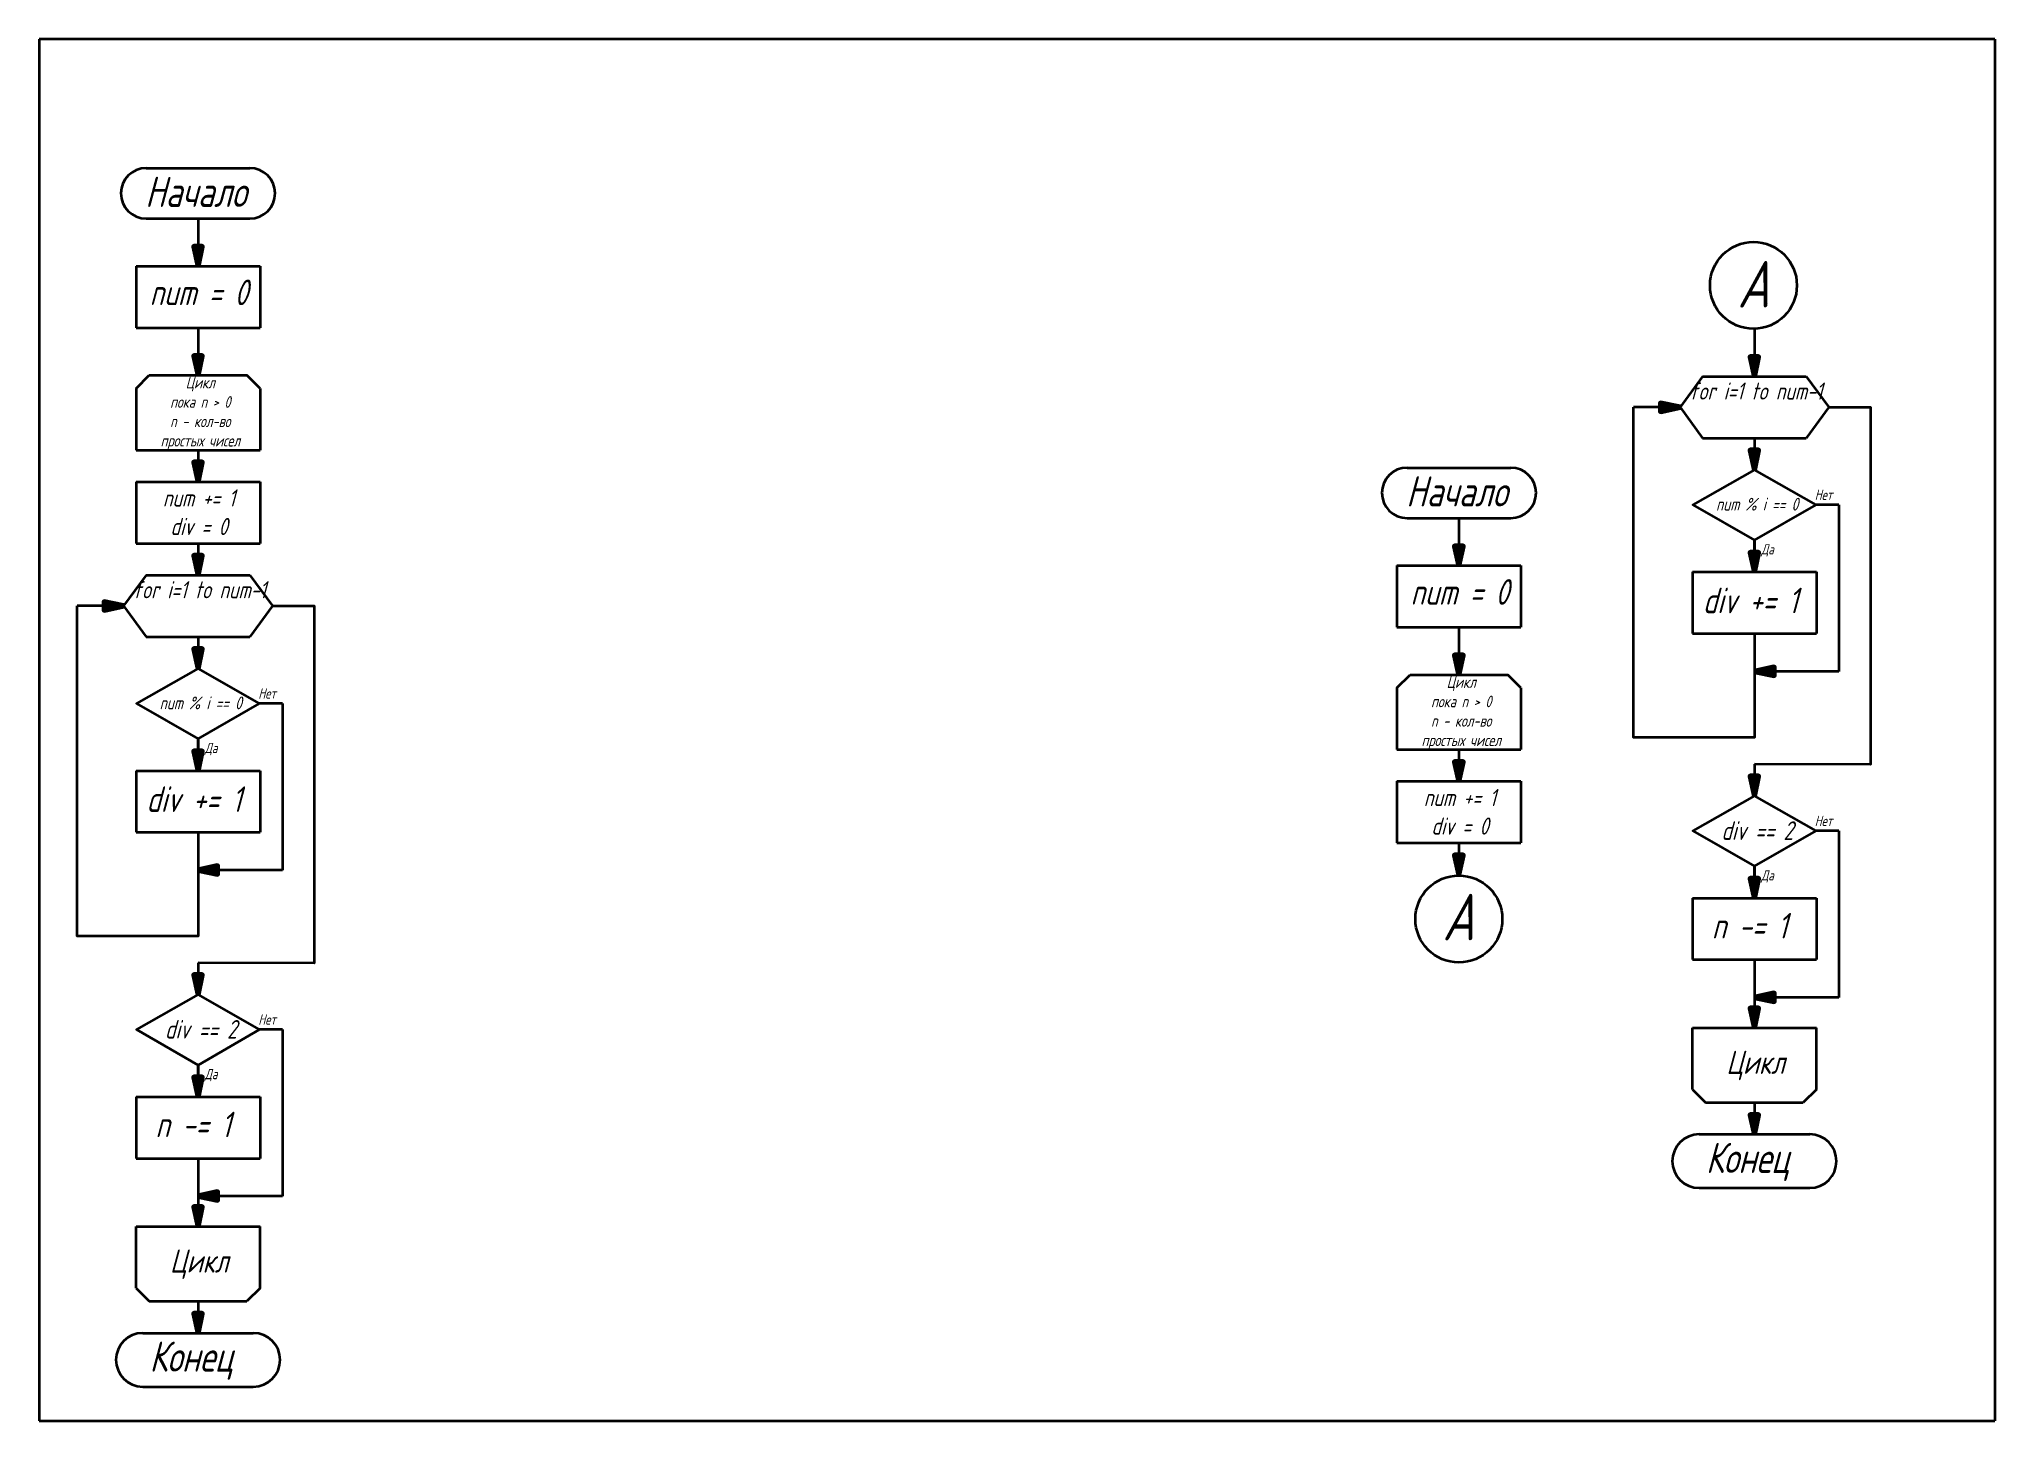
# Model space of a CAD drawing. Header units: millimetres. Extents: x -57 to 784, y 6 to 600.
import ezdxf

# ---------------------------------------------------------------- set-up
doc = ezdxf.new("R2010")
doc.units = ezdxf.units.MM
doc.layers.get('0').update_dxf_attribs({"lineweight": 35})
doc.layers.add('Format', color=7, linetype='Continuous', lineweight=70)
doc.layers.add('Tonk', color=7, linetype='Continuous', lineweight=35)
doc.styles.get("Standard").update_dxf_attribs({"font": '', "width": 0.8, "oblique": 15})
doc.styles.get('Standard').set_extended_font_data('GOST type B')
pattern_1 = [(0, (-50.5334, 0.5446), (0, 6.985), [5.08, -1.905]), (90, (-50.5334, 0.5446), (-6.985, 4e-16), [5.08, -1.905])]

msp = doc.modelspace()

# ---------------------------------------------------------------- hatches: boundary and pattern name
h = msp.add_hatch()
h.set_pattern_fill('ANGLE', color=256)
h.set_pattern_definition([(0, (-209.8256, 14.222), (0, 6.985), [5.08, -1.905]), (90, (-209.8256, 14.222), (-6.985, 4e-16), [5.08, -1.905])])
h.paths.add_polyline_path([(163.19, 521.68, 0.414214), (162.19, 520.68), (163.19, 520.68)])
h.paths.add_polyline_path([(163.19, 521.68), (163.19, 519.68, 0.414214), (164.19, 520.68, 0.414214)])
h.paths.add_polyline_path([(163.19, 520.68), (162.19, 520.68, 0.414214), (163.19, 519.68)])
h = msp.add_hatch()
h.set_pattern_fill('ANGLE', color=256)
h.set_pattern_definition(pattern_1)
h.paths.add_polyline_path([(162.19, 520.68), (164.19, 520.68, 1)])
h.paths.add_polyline_path([(163.19, 520.68), (162.19, 520.68, 0.414214), (163.19, 519.68)])
h.paths.add_polyline_path([(164.19, 520.68), (163.19, 520.68), (163.19, 519.68, 0.414214)])
h = msp.add_hatch()
h.set_pattern_fill('ANGLE', color=256)
h.set_pattern_definition(pattern_1)
h.paths.add_polyline_path([(162.19, 520.68), (164.19, 520.68, 1)])
h.paths.add_polyline_path([(163.19, 520.68), (162.19, 520.68, 0.414214), (163.19, 519.68)])
h.paths.add_polyline_path([(164.19, 520.68), (163.19, 520.68), (163.19, 519.68, 0.414214)])
h = msp.add_hatch()
h.set_pattern_fill('ANGLE', color=256)
h.set_pattern_definition(pattern_1)
h.paths.add_polyline_path([(322.48, 508, 0.414214), (321.48, 507), (322.48, 507)])
h.paths.add_polyline_path([(322.48, 508), (322.48, 506, 0.414214), (323.48, 507, 0.414214)])
h.paths.add_polyline_path([(322.48, 507), (321.48, 507, 0.414214), (322.48, 506)])
h = msp.add_hatch()
h.set_pattern_fill('ANGLE', color=256)
h.set_pattern_definition(pattern_1)
h.paths.add_polyline_path([(322.48, 508, 0.414214), (321.48, 507), (322.48, 507)])
h.paths.add_polyline_path([(322.48, 508), (322.48, 506, 0.414214), (323.48, 507, 0.414214)])
h.paths.add_polyline_path([(322.48, 507), (321.48, 507, 0.414214), (322.48, 506)])
h = msp.add_hatch()
h.set_pattern_fill('ANGLE', color=256)
h.set_pattern_definition([(0, (31.8485, -201.041), (0, 6.985), [5.08, -1.905]), (90, (31.8485, -201.041), (-6.985, 4e-16), [5.08, -1.905])])
h.paths.add_polyline_path([(244.57, 319.09), (246.57, 319.09, 1)])
h.paths.add_polyline_path([(245.57, 319.09), (244.57, 319.09, 0.414214), (245.57, 318.09)])
h.paths.add_polyline_path([(246.57, 319.09), (245.57, 319.09), (245.57, 318.09, 0.414214)])
h = msp.add_hatch()
h.set_pattern_fill('ANGLE', color=256)
h.set_pattern_definition([(0, (-68.484, -241.0816), (0, 6.985), [5.08, -1.905]), (90, (-68.484, -241.0816), (-6.985, 4e-16), [5.08, -1.905])])
h.paths.add_polyline_path([(304.53, 266.37, 0.414214), (303.53, 265.37), (304.53, 265.37)])
h.paths.add_polyline_path([(304.53, 266.37), (304.53, 264.37, 0.414214), (305.53, 265.37, 0.414214)])
h.paths.add_polyline_path([(304.53, 265.37), (303.53, 265.37, 0.414214), (304.53, 264.37)])
at = {"layer": 'Format'}
h = msp.add_hatch(color=256, dxfattribs=at)
h.dxf.hatch_style = 1
h.paths.add_polyline_path([(13.31, 510.49), (9.7, 510.49), (11.56, 502.08)])
h = msp.add_hatch(color=256, dxfattribs=at)
h.dxf.hatch_style = 1
h.paths.add_polyline_path([(13.31, 463.55), (9.7, 463.55), (11.56, 455.14)])
h = msp.add_hatch(color=256, dxfattribs=at)
h.dxf.hatch_style = 1
h.paths.add_polyline_path([(682.57, 463.06), (678.97, 463.06), (680.83, 454.65)])
h = msp.add_hatch(color=256, dxfattribs=at)
h.dxf.hatch_style = 1
h.paths.add_polyline_path([(640.41, 443.14), (640.41, 439.54), (648.83, 441.4)])
h = msp.add_hatch(color=256, dxfattribs=at)
h.dxf.hatch_style = 1
h.paths.add_polyline_path([(682.57, 422.94), (678.97, 422.94), (680.83, 414.52)])
h = msp.add_hatch(color=256, dxfattribs=at)
h.dxf.hatch_style = 1
h.paths.add_polyline_path([(13.31, 417.77), (9.7, 417.77), (11.56, 409.35)])
h = msp.add_hatch(color=256, dxfattribs=at)
h.dxf.hatch_style = 1
h.paths.add_polyline_path([(555.52, 381.72), (551.92, 381.72), (553.78, 373.31)])
h = msp.add_hatch(color=256, dxfattribs=at)
h.dxf.hatch_style = 1
h.paths.add_polyline_path([(682.57, 378.99), (678.97, 378.99), (680.83, 370.57)])
h = msp.add_hatch(color=256, dxfattribs=at)
h.dxf.hatch_style = 1
h.paths.add_polyline_path([(13.31, 377.64), (9.7, 377.64), (11.56, 369.23)])
h = msp.add_hatch(color=256, dxfattribs=at)
h.dxf.hatch_style = 1
h.paths.add_polyline_path([(-28.86, 357.73), (-28.86, 354.12), (-20.44, 355.98)])
h = msp.add_hatch(color=256, dxfattribs=at)
h.dxf.hatch_style = 1
h.paths.add_polyline_path([(13.31, 337.52), (9.7, 337.52), (11.56, 329.1)])
h = msp.add_hatch(color=256, dxfattribs=at)
h.dxf.hatch_style = 1
h.paths.add_polyline_path([(555.52, 334.78), (551.92, 334.78), (553.78, 326.36)])
h = msp.add_hatch(color=256, dxfattribs=at)
h.dxf.hatch_style = 1
h.paths.add_polyline_path([(689.25, 326.05), (689.25, 329.65), (680.83, 327.79)])
h = msp.add_hatch(color=256, dxfattribs=at)
h.dxf.hatch_style = 1
h.paths.add_polyline_path([(13.31, 293.57), (9.7, 293.57), (11.56, 285.15)])
h = msp.add_hatch(color=256, dxfattribs=at)
h.dxf.hatch_style = 1
h.paths.add_polyline_path([(555.52, 289), (551.92, 289), (553.78, 280.58)])
h = msp.add_hatch(color=256, dxfattribs=at)
h.dxf.hatch_style = 1
h.paths.add_polyline_path([(682.57, 282.77), (678.97, 282.77), (680.83, 274.35)])
h = msp.add_hatch(color=256, dxfattribs=at)
h.dxf.hatch_style = 1
h.paths.add_polyline_path([(19.98, 240.63), (19.98, 244.24), (11.56, 242.37)])
h = msp.add_hatch(color=256, dxfattribs=at)
h.dxf.hatch_style = 1
h.paths.add_polyline_path([(555.52, 248.87), (551.92, 248.87), (553.78, 240.46)])
h = msp.add_hatch(color=256, dxfattribs=at)
h.dxf.hatch_style = 1
h.paths.add_polyline_path([(682.57, 238.82), (678.97, 238.82), (680.83, 230.4)])
h = msp.add_hatch(color=256, dxfattribs=at)
h.dxf.hatch_style = 1
h.paths.add_polyline_path([(13.31, 197.35), (9.7, 197.35), (11.56, 188.94)])
h = msp.add_hatch(color=256, dxfattribs=at)
h.dxf.hatch_style = 1
h.paths.add_polyline_path([(689.25, 185.88), (689.25, 189.49), (680.83, 187.62)])
h = msp.add_hatch(color=256, dxfattribs=at)
h.dxf.hatch_style = 1
h.paths.add_polyline_path([(682.57, 183.02), (678.97, 183.02), (680.83, 174.61)])
h = msp.add_hatch(color=256, dxfattribs=at)
h.dxf.hatch_style = 1
h.paths.add_polyline_path([(13.31, 153.4), (9.7, 153.4), (11.56, 144.98)])
h = msp.add_hatch(color=256, dxfattribs=at)
h.dxf.hatch_style = 1
h.paths.add_polyline_path([(682.57, 137.24), (678.97, 137.24), (680.83, 128.83)])
h = msp.add_hatch(color=256, dxfattribs=at)
h.dxf.hatch_style = 1
h.paths.add_polyline_path([(19.98, 100.46), (19.98, 104.07), (11.56, 102.21)])
h = msp.add_hatch(color=256, dxfattribs=at)
h.dxf.hatch_style = 1
h.paths.add_polyline_path([(13.31, 97.61), (9.7, 97.61), (11.56, 89.19)])
h = msp.add_hatch(color=256, dxfattribs=at)
h.dxf.hatch_style = 1
h.paths.add_polyline_path([(13.31, 51.82), (9.7, 51.82), (11.56, 43.41)])

# ---------------------------------------------------------------- linework, layer by layer
at = {"lineweight": 35}
msp.add_line((784.23, 599.64), (784.23, 5.64), dxfattribs=at)
for p, q in [((-15.1, 449.48), (-9.44, 455.14)), ((-9.44, 455.14), (32.57, 455.14)), ((38.22, 449.48), (32.57, 455.14)), ((648.83, 441.4), (628.79, 441.4)), ((717.11, 399.42), (717.11, 327.79)), ((-20.44, 355.98), (-40.47, 355.98)), ((527.12, 320.71), (532.77, 326.36)), ((532.77, 326.36), (574.78, 326.36)), ((580.44, 320.71), (574.78, 326.36)), ((717.11, 327.79), (680.83, 327.79)), ((47.84, 314), (47.84, 242.37)), ((717.11, 259.25), (717.11, 187.62)), ((47.84, 242.37), (11.56, 242.37)), ((717.11, 187.62), (680.83, 187.62)), ((47.84, 173.83), (47.84, 102.21)), ((654.17, 148.12), (659.83, 142.46)), ((707.49, 148.12), (701.84, 142.46)), ((659.83, 142.46), (701.84, 142.46)), ((47.84, 102.21), (11.56, 102.21)), ((-15.1, 62.7), (-9.44, 57.04)), ((38.22, 62.7), (32.57, 57.04)), ((-9.44, 57.04), (32.57, 57.04))]:
    msp.add_line(p, q)
for points in [[(680.83, 344.08), (680.83, 299.41), (628.79, 299.41), (628.79, 441.4)], [(712.83, 441.4), (730.75, 441.4), (730.75, 287.85), (680.83, 287.99)], [(11.56, 258.66), (11.56, 213.99), (-40.47, 213.99), (-40.47, 355.98)], [(43.57, 355.98), (61.48, 355.98), (61.48, 202.43), (11.56, 202.57)]]:
    msp.add_lwpolyline(points)
for centre in [(680.41, 493.77), (553.73, 221.4)]:
    msp.add_circle(centre, 18.68)
at = {"layer": 'Format', "lineweight": 35}
for p, q in [((784.23, 599.64), (-56.77, 599.64)), ((-56.77, 599.64), (-56.77, 5.64)), ((-56.77, 5.64), (784.23, 5.64))]:
    msp.add_line(p, q, dxfattribs=at)
at = {"layer": 'Format'}
for points in [[(11.56, 502.08), (13.31, 510.49), (9.7, 510.49)], [(11.56, 455.14), (13.31, 463.55), (9.7, 463.55)], [(680.83, 454.65), (682.57, 463.06), (678.97, 463.06)], [(648.83, 441.4), (640.41, 443.14), (640.41, 439.54)], [(680.83, 414.52), (682.57, 422.94), (678.97, 422.94)], [(11.56, 409.35), (13.31, 417.77), (9.7, 417.77)], [(553.78, 373.31), (555.52, 381.72), (551.92, 381.72)], [(680.83, 370.57), (682.57, 378.99), (678.97, 378.99)], [(11.56, 369.23), (13.31, 377.64), (9.7, 377.64)], [(-20.44, 355.98), (-28.86, 357.73), (-28.86, 354.12)], [(11.56, 329.1), (13.31, 337.52), (9.7, 337.52)], [(553.78, 326.36), (555.52, 334.78), (551.92, 334.78)], [(680.83, 327.79), (689.25, 326.05), (689.25, 329.65)], [(11.56, 285.15), (13.31, 293.57), (9.7, 293.57)], [(553.78, 280.58), (555.52, 289), (551.92, 289)], [(680.83, 274.35), (682.57, 282.77), (678.97, 282.77)], [(11.56, 242.37), (19.98, 240.63), (19.98, 244.24)], [(553.78, 240.46), (555.52, 248.87), (551.92, 248.87)], [(680.83, 230.4), (682.57, 238.82), (678.97, 238.82)], [(11.56, 188.94), (13.31, 197.35), (9.7, 197.35)], [(680.83, 187.62), (689.25, 185.88), (689.25, 189.49)], [(680.83, 174.61), (682.57, 183.02), (678.97, 183.02)], [(11.56, 144.98), (13.31, 153.4), (9.7, 153.4)], [(680.83, 128.83), (682.57, 137.24), (678.97, 137.24)], [(11.56, 102.21), (19.98, 100.46), (19.98, 104.07)], [(11.56, 89.19), (13.31, 97.61), (9.7, 97.61)], [(11.56, 43.41), (13.31, 51.82), (9.7, 51.82)]]:
    msp.add_lwpolyline(points, close=True, dxfattribs=at)
at = {"layer": 'Tonk'}
for p, q in [((-10.75, 544.18), (33.87, 544.18)), ((-10.75, 522.53), (33.87, 522.53)), ((11.56, 522.53), (11.56, 515.71)), ((11.56, 515.71), (11.56, 508.89)), ((11.56, 508.89), (11.56, 502.08)), ((-15.1, 502.08), (38.22, 502.08)), ((-15.1, 502.08), (-15.1, 475.58)), ((38.22, 502.08), (38.22, 475.58)), ((-15.1, 475.58), (38.22, 475.58)), ((11.56, 475.58), (11.56, 468.77)), ((680.83, 475.09), (680.83, 468.28)), ((11.56, 468.77), (11.56, 461.95)), ((680.83, 468.28), (680.83, 461.46)), ((11.56, 461.95), (11.56, 455.14)), ((658.52, 454.65), (648.83, 441.4)), ((658.52, 454.65), (703.14, 454.65)), ((680.83, 461.46), (680.83, 454.65)), ((703.14, 454.65), (712.83, 441.4)), ((-15.1, 449.48), (-15.1, 422.99)), ((38.22, 449.48), (38.22, 422.99)), ((648.83, 441.4), (658.52, 428.15)), ((712.83, 441.4), (703.14, 428.15)), ((-15.1, 422.99), (38.22, 422.99)), ((11.56, 422.99), (11.56, 416.17)), ((658.52, 428.15), (703.14, 428.15)), ((680.83, 428.15), (680.83, 421.34)), ((680.83, 421.34), (680.83, 414.52)), ((680.83, 421.34), (680.83, 414.52)), ((680.83, 421.34), (680.83, 414.52)), ((11.56, 416.17), (11.56, 409.35)), ((11.56, 416.17), (11.56, 409.35)), ((531.47, 415.41), (576.09, 415.41)), ((-15.1, 409.35), (38.22, 409.35)), ((-15.1, 409.35), (-15.1, 382.86)), ((38.22, 409.35), (38.22, 382.86)), ((717.11, 399.42), (707.32, 399.42)), ((531.47, 393.75), (576.09, 393.75)), ((553.78, 393.75), (553.78, 386.94)), ((553.78, 386.94), (553.78, 380.12)), ((-15.1, 382.86), (38.22, 382.86)), ((11.56, 382.86), (11.56, 376.05)), ((553.78, 380.12), (553.78, 373.31)), ((680.83, 374.41), (680.83, 384.2)), ((680.83, 384.2), (680.83, 377.39)), ((680.83, 384.2), (680.83, 377.39)), ((11.56, 376.05), (11.56, 369.23)), ((11.56, 376.05), (11.56, 369.23)), ((11.56, 376.05), (11.56, 369.23)), ((527.12, 373.31), (580.44, 373.31)), ((527.12, 373.31), (527.12, 346.81)), ((580.44, 373.31), (580.44, 346.81)), ((654.17, 370.57), (707.49, 370.57)), ((654.17, 370.57), (654.17, 344.08)), ((680.83, 377.39), (680.83, 370.57)), ((680.83, 377.39), (680.83, 370.57)), ((707.49, 370.57), (707.49, 344.08)), ((-10.75, 369.23), (-20.44, 355.98)), ((-10.75, 369.23), (33.87, 369.23)), ((33.87, 369.23), (43.57, 355.98)), ((-20.44, 355.98), (-10.75, 342.74)), ((43.57, 355.98), (33.87, 342.74)), ((527.12, 346.81), (580.44, 346.81)), ((553.78, 346.81), (553.78, 340)), ((-10.75, 342.74), (33.87, 342.74)), ((11.56, 342.74), (11.56, 335.92)), ((553.78, 340), (553.78, 333.18)), ((654.17, 344.08), (707.49, 344.08)), ((11.56, 335.92), (11.56, 329.1)), ((11.56, 335.92), (11.56, 329.1)), ((11.56, 335.92), (11.56, 329.1)), ((553.78, 333.18), (553.78, 326.36)), ((527.12, 320.71), (527.12, 294.21)), ((580.44, 320.71), (580.44, 294.21)), ((47.84, 314), (38.05, 314)), ((11.56, 289), (11.56, 298.78)), ((11.56, 298.78), (11.56, 291.97)), ((11.56, 298.78), (11.56, 291.97)), ((11.56, 291.97), (11.56, 285.15)), ((11.56, 291.97), (11.56, 285.15)), ((527.12, 294.21), (580.44, 294.21)), ((553.78, 294.21), (553.78, 287.4)), ((553.78, 287.4), (553.78, 280.58)), ((553.78, 287.4), (553.78, 280.58)), ((680.83, 287.99), (680.83, 281.17)), ((-15.1, 285.15), (38.22, 285.15)), ((-15.1, 285.15), (-15.1, 258.66)), ((38.22, 285.15), (38.22, 258.66)), ((527.12, 280.58), (580.44, 280.58)), ((527.12, 280.58), (527.12, 254.09)), ((580.44, 280.58), (580.44, 254.09)), ((680.83, 281.17), (680.83, 274.35)), ((680.83, 281.17), (680.83, 274.35)), ((680.83, 281.17), (680.83, 274.35)), ((-15.1, 258.66), (38.22, 258.66)), ((527.12, 254.09), (580.44, 254.09)), ((553.78, 254.09), (553.78, 247.27)), ((717.11, 259.25), (707.32, 259.25)), ((553.78, 247.27), (553.78, 240.46)), ((553.78, 247.27), (553.78, 240.46)), ((680.83, 234.25), (680.83, 244.03)), ((680.83, 244.03), (680.83, 237.22)), ((680.83, 244.03), (680.83, 237.22)), ((680.83, 237.22), (680.83, 230.4)), ((680.83, 237.22), (680.83, 230.4)), ((654.17, 230.4), (707.49, 230.4)), ((654.17, 230.4), (654.17, 203.91)), ((707.49, 230.4), (707.49, 203.91)), ((11.56, 202.57), (11.56, 195.75)), ((654.17, 203.91), (707.49, 203.91)), ((680.83, 203.91), (680.83, 181.42)), ((11.56, 195.75), (11.56, 188.94)), ((11.56, 195.75), (11.56, 188.94)), ((11.56, 195.75), (11.56, 188.94)), ((680.83, 174.61), (680.83, 181.42)), ((47.84, 173.83), (38.05, 173.83)), ((654.17, 174.61), (707.49, 174.61)), ((654.17, 148.12), (654.17, 174.61)), ((707.49, 148.12), (707.49, 174.61)), ((11.56, 148.83), (11.56, 158.62)), ((11.56, 158.62), (11.56, 151.8)), ((11.56, 158.62), (11.56, 151.8)), ((11.56, 151.8), (11.56, 144.98)), ((11.56, 151.8), (11.56, 144.98)), ((-15.1, 144.98), (38.22, 144.98)), ((-15.1, 144.98), (-15.1, 118.49)), ((38.22, 144.98), (38.22, 118.49)), ((680.83, 142.46), (680.83, 135.64)), ((680.83, 135.64), (680.83, 128.83)), ((680.83, 135.64), (680.83, 128.83)), ((680.83, 135.64), (680.83, 128.83)), ((657.06, 128.83), (704.6, 128.83)), ((-15.1, 118.49), (38.22, 118.49)), ((11.56, 118.49), (11.56, 96.01)), ((657.06, 105.75), (704.6, 105.75)), ((11.56, 89.19), (11.56, 96.01)), ((-15.1, 89.19), (38.22, 89.19)), ((-15.1, 62.7), (-15.1, 89.19)), ((38.22, 62.7), (38.22, 89.19)), ((11.56, 57.04), (11.56, 50.23)), ((-12.21, 43.41), (35.34, 43.41)), ((11.56, 50.23), (11.56, 43.41)), ((11.56, 50.23), (11.56, 43.41)), ((11.56, 50.23), (11.56, 43.41)), ((-12.21, 20.33), (35.34, 20.33))]:
    msp.add_line(p, q, dxfattribs=at)
for points in [[(707.32, 399.42), (680.83, 414.52), (654.34, 399.42), (680.83, 384.2)], [(38.05, 314), (11.56, 329.1), (-14.92, 314), (11.56, 298.78)], [(707.32, 259.25), (680.83, 274.35), (654.34, 259.25), (680.83, 244.03)], [(38.05, 173.83), (11.56, 188.94), (-14.92, 173.83), (11.56, 158.62)]]:
    msp.add_lwpolyline(points, close=True, dxfattribs=at)
for centre, radius, start, end in [((-10.75, 533.35), 10.83, 90, 270), ((33.87, 533.35), 10.83, 270, 90), ((531.47, 404.58), 10.83, 90, 270), ((576.09, 404.58), 10.83, 270, 90), ((657.06, 117.29), 11.54, 90, 270), ((704.6, 117.29), 11.54, 270, 90), ((-12.21, 31.87), 11.54, 90, 270), ((35.34, 31.87), 11.54, 270, 90)]:
    msp.add_arc(centre, radius, start, end, dxfattribs=at)

# ---------------------------------------------------------------- texts
at = {"char_height": 20, "attachment_point": 1}
for insert in [(673.52, 504.28), (546.66, 232.23)]:
    msp.add_mtext_dynamic_manual_height_columns('А', width=37.7832, gutter_width=12.5, heights=[0], dxfattribs=dict(at, insert=insert))
at = {"layer": 'Tonk'}
for s, width, gutter_width, heights, insert, char_height, attachment_point in [('Начало', 46.2631, 29.43, [0], (-11.2, 540.49), 13, 1), ('\\pxqc;num = 0', 49.3238, 29.43, [30.52], (11.88, 490.77), 11, 5), ('\\pxqc;Цикл\\Pпока n > 0^Jn - кол-во \\Pпростых чисел', 68.4481, 29.43, [38.87], (-21.69, 454.51), 5, 1), ('\\pxqc;for i=1 to num-1 ', 56.8952, 29.43, [24.81], (653.08, 452.02), 7.3582, 1), ('\\pxqc;num += 1\\Pdiv = 0', 61.8822, 29.43, [53.12], (11.98, 396.24), 7.3582, 5), ('Начало', 46.2631, 29.43, [0], (531.02, 411.72), 13, 1), ('Нет', 46.2631, 29.43, [0], (706.77, 405.96), 4.415, 1), ('\\pxqc;num % i == 0', 46.2631, 29.43, [0], (658.86, 402.46), 5.5, 1), ('Да', 46.2631, 29.43, [0], (683.74, 382.53), 4.415, 1), ('\\pxqc;for i=1 to num-1 ', 56.8952, 29.43, [24.81], (-16.18, 366.6), 7.3582, 1), ('\\pxqc;num = 0', 49.3238, 29.43, [30.52], (554.09, 362), 11, 5), ('div += 1', 49.3525, 29.43, [43.89], (658.6, 363.81), 11, 1), ('Нет', 46.2631, 29.43, [0], (37.5, 320.54), 4.415, 1), ('\\pxqc;Цикл\\Pпока n > 0^Jn - кол-во \\Pпростых чисел', 68.4481, 29.43, [38.87], (520.53, 325.74), 5, 1), ('\\pxqc;num % i == 0', 46.2631, 29.43, [0], (-10.41, 317.04), 5.5, 1), ('Да', 46.2631, 29.43, [0], (14.47, 297.11), 4.415, 1), ('div += 1', 49.3525, 29.43, [43.89], (-10.67, 278.4), 11, 1), ('\\pxqc;num += 1\\Pdiv = 0', 61.8822, 29.43, [53.12], (554.19, 267.47), 7.3582, 5), ('\\pxqc;div == 2', 46.2631, 29.43, [0], (658.9, 263.38), 8, 1), ('Нет', 46.2631, 29.43, [0], (706.77, 265.79), 4.415, 1), ('Да', 46.2631, 29.43, [0], (683.74, 242.36), 4.415, 1), ('n -= 1', 49.3525, 29.43, [43.89], (662.55, 223.98), 11, 1), ('\\pxqc;div == 2', 46.2631, 29.43, [0], (-10.37, 177.97), 8, 1), ('Нет', 46.2631, 29.43, [0], (37.5, 180.38), 4.415, 1), ('Цикл', 46.2631, 29.43, [0], (668.75, 164.8), 10, 1), ('Да', 46.2631, 29.43, [0], (14.47, 156.94), 4.415, 1), ('n -= 1', 49.3525, 29.43, [43.89], (-6.72, 138.56), 11, 1), ('Конец', 49.2986, 31.36, [0], (659.94, 125.22), 13, 1), ('Цикл', 46.2631, 29.43, [0], (-0.51, 79.39), 10, 1), ('Конец', 49.2986, 31.36, [0], (-9.33, 39.81), 13, 1)]:
    msp.add_mtext_dynamic_manual_height_columns(s, width=width, gutter_width=gutter_width, heights=heights, dxfattribs=dict(at, insert=insert, char_height=char_height, attachment_point=attachment_point))

doc.saveas('drawing.dxf')
